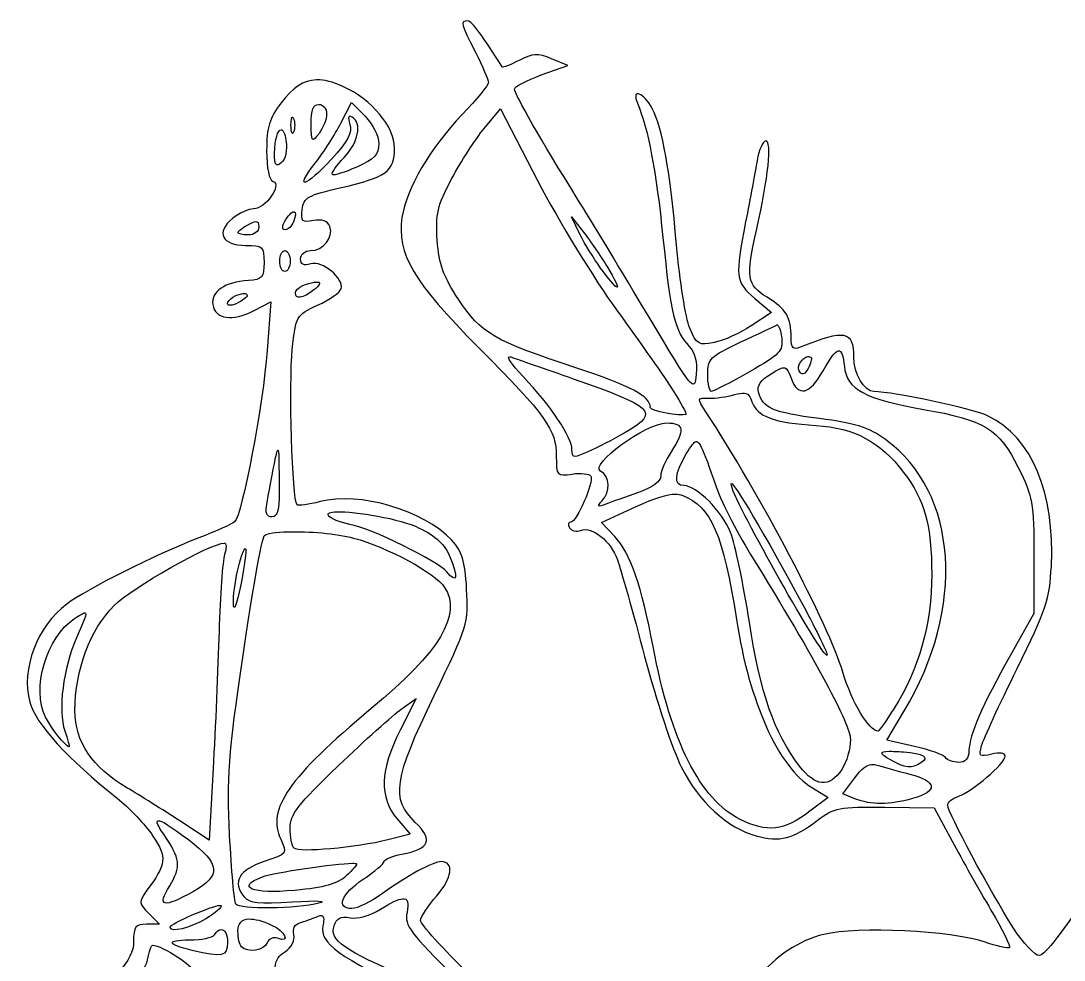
# Model space of a CAD drawing. Extents: x -354 to -51, y 1 to 137.
# Drawn here: x -341.6 to -288.8, y 89 to 136.6 of the extents above; entities that cross this region are included whole.
import ezdxf

# ---------------------------------------------------------------- set-up
doc = ezdxf.new("R2010")
doc.units = 0
doc.layers.add('Layer_1', color=7, linetype='CONTINUOUS')

msp = doc.modelspace()

# ---------------------------------------------------------------- linework, layer by layer
at = {"layer": 'Layer_1', "color": 7}
for points in [[(-318.99654, 136.588086), (-318.99654, 136.588086)], [(-315.260962, 133.84579), (-313.909936, 134.331409), (-314.738399, 134.669306)], [(-326.656248, 133.598845), (-326.656248, 133.598845)], [(-326.533877, 132.354753), (-326.533877, 132.354753)], [(-325.414894, 131.410519), (-324.885727, 132.450113), (-324.885727, 132.450113)], [(-324.885727, 132.450113), (-324.188441, 131.752827)], [(-327.865599, 131.703215), (-327.865599, 131.703215)], [(-318.149873, 131.140424), (-317.332981, 132.13151), (-317.332981, 132.13151)], [(-317.332981, 132.13151), (-315.432948, 128.472544)], [(-328.446045, 131.067114), (-328.446045, 131.067114)], [(-329.752424, 126.414856), (-329.752424, 126.414856)], [(-327.781271, 126.919218), (-327.781271, 126.919218)], [(-313.726943, 126.666211), (-313.118952, 125.888997)], [(-313.278238, 125.74017), (-313.726943, 126.666211), (-313.726943, 126.666211)], [(-328.253654, 124.94642), (-328.253654, 124.94642)], [(-326.57796, 123.350651), (-326.57796, 123.350651)], [(-330.390726, 122.771325), (-330.390726, 122.771325)], [(-329.818012, 121.915285), (-328.965278, 122.356258), (-329.149936, 119.881301)], [(-304.426818, 122.521623), (-303.589521, 121.817171), (-304.614806, 121.138624)], [(-303.297929, 121.179414), (-303.297929, 121.179414)], [(-316.850663, 119.568763), (-316.850663, 119.568763)], [(-301.740203, 119.579786), (-301.740203, 119.579786)], [(-300.202854, 119.865316), (-300.202854, 119.865316)], [(-304.963153, 117.727703), (-304.963153, 117.727703)], [(-308.905458, 116.21517), (-308.905458, 116.21517)], [(-328.604231, 114.84981), (-328.604231, 114.84981)], [(-307.412221, 115.279758), (-307.412221, 115.279758)], [(-305.629028, 113.150411), (-305.629028, 113.150411)], [(-308.465587, 112.608567), (-308.465587, 112.608567)], [(-325.635394, 111.717253), (-325.635394, 111.717253)], [(-311.530351, 110.456073), (-312.205031, 111.179817), (-310.450512, 111.975221)], [(-328.094368, 110.703017), (-328.094368, 110.703017)], [(-331.325022, 110.129753), (-331.325022, 110.129753)], [(-330.277724, 109.830442), (-330.277724, 109.830442)], [(-290.28596, 109.468295), (-290.28596, 106.557878), (-291.476571, 104.444519)], [(-338.393814, 106.590399), (-338.393814, 106.590399)], [(-321.59829, 102.256744), (-322.412416, 100.644439)], [(-322.353996, 101.718758), (-321.59829, 102.256744), (-321.59829, 102.256744)], [(-296.336099, 99.826438), (-297.747746, 100.142284), (-296.871305, 101.596939)], [(-297.628677, 99.57894), (-297.628677, 99.57894)], [(-298.51175, 98.915828), (-298.51175, 98.915828)], [(-331.891132, 98.703611), (-332.090127, 95.082677), (-333.588332, 96.057778)], [(-299.358953, 97.177297), (-299.965279, 97.420934), (-299.364456, 98.233976)], [(-301.513099, 97.722449), (-300.72045, 97.240134), (-301.642639, 96.536785)], [(-297.837042, 96.746798), (-295.334521, 96.72144), (-294.428333, 95.024799)], [(-334.68358, 96.062739), (-334.68358, 96.062739)], [(-322.567328, 96.158099), (-321.908057, 95.374823), (-323.030342, 95.0926)], [(-324.835576, 93.905283), (-324.835576, 93.905283)], [(-322.295576, 92.108871), (-322.295576, 92.108871)], [(-331.54112, 91.770424), (-331.54112, 91.770424)], [(-335.152125, 91.363629), (-334.603654, 90.81517), (-335.265127, 90.81517)], [(-330.079294, 91.081407), (-330.079294, 91.081407)], [(-326.427479, 91.256692), (-326.427479, 91.256692)], [(-331.483772, 90.550586), (-331.483772, 90.550586)], [(-334.956432, 89.756836), (-334.956432, 89.756836)]]:
    msp.add_lwpolyline(points, dxfattribs=at)
for points in [[(-318.99654, 136.588086), (-319.367775, 136.588086), (-319.335884, 136.459977), (-318.596377, 135.000586)], [(-317.242585, 134.253138), (-318.165452, 135.75703), (-318.789473, 136.588086), (-318.99654, 136.588086)], [(-318.596377, 135.000586), (-318.232564, 134.282658), (-317.934904, 133.590889), (-317.934904, 133.463246)], [(-314.738399, 134.669306), (-315.438367, 134.954914), (-315.692226, 134.942499), (-316.37828, 134.587726)], [(-316.37828, 134.587726), (-316.824783, 134.356835), (-317.213686, 134.206026), (-317.242585, 134.253138)], [(-316.611988, 133.135826), (-316.611988, 133.258937), (-316.003968, 133.578613), (-315.260962, 133.84579)], [(-326.656248, 133.598845), (-327.313967, 133.577312), (-327.856229, 133.204406), (-328.439978, 132.43909)], [(-325.313463, 133.267564), (-325.825358, 133.498399), (-326.261589, 133.611771), (-326.656248, 133.598845)], [(-317.934904, 133.463246), (-317.934904, 133.335602), (-318.533667, 132.606013), (-319.26609, 131.842122)], [(-322.697404, 130.128945), (-322.697404, 131.234325), (-323.836905, 132.601731), (-325.313463, 133.267564)], [(-313.436452, 127.592253), (-315.230369, 130.466373), (-316.611988, 132.878196), (-316.611988, 133.135826)], [(-309.637458, 132.156314), (-310.046229, 132.952695), (-310.712894, 133.1887), (-310.384924, 132.420898)], [(-328.439978, 132.43909), (-329.042212, 131.6495), (-329.17971, 131.199886), (-329.17971, 130.015947)], [(-326.921932, 131.362564), (-326.927859, 132.071862), (-326.817595, 132.354753), (-326.533877, 132.354753)], [(-326.533877, 132.354753), (-326.315578, 132.354753), (-326.136988, 132.139528), (-326.136988, 131.876299)], [(-310.384924, 132.420898), (-309.844722, 131.156412), (-309.429432, 128.969989), (-309.090653, 125.608979)], [(-327.947189, 131.29642), (-327.947189, 131.569269), (-327.913464, 131.721046), (-327.865599, 131.703215)], [(-327.865599, 131.703215), (-327.849794, 131.697288), (-327.832127, 131.672625), (-327.813783, 131.627148)], [(-326.136988, 131.876299), (-326.136988, 131.613073), (-326.311401, 131.166583), (-326.525043, 130.88411)], [(-325.257809, 129.659861), (-324.526148, 130.423554), (-324.329411, 131.394015), (-324.84218, 131.710934)], [(-324.84218, 131.710934), (-325.038522, 131.832275), (-325.077102, 131.709523), (-324.959585, 131.339414)], [(-324.188441, 131.752827), (-323.793471, 131.357851), (-323.491154, 130.758087), (-323.491154, 130.369275)], [(-319.26609, 131.842122), (-320.899423, 130.138569), (-322.10073, 128.088273), (-322.319283, 126.630934)], [(-308.398898, 125.223681), (-308.735137, 129.031888), (-309.10942, 131.127597), (-309.637458, 132.156314)], [(-327.813783, 130.965689), (-327.887189, 130.783789), (-327.947189, 130.932618), (-327.947189, 131.29642)], [(-327.813783, 131.627148), (-327.740377, 131.445247), (-327.740377, 131.147593), (-327.813783, 130.965689)], [(-326.525043, 130.88411), (-326.889082, 130.402814), (-326.91403, 130.432769), (-326.921932, 131.362564)], [(-326.724038, 129.378189), (-326.294948, 129.923894), (-325.705922, 130.838492), (-325.414894, 131.410519)], [(-324.959585, 131.339414), (-324.826884, 130.921256), (-325.053254, 130.495544), (-325.891144, 129.586548)], [(-328.778418, 129.874835), (-328.774467, 130.607239), (-328.607025, 131.068322), (-328.446045, 131.067114)], [(-328.446045, 131.067114), (-328.349441, 131.066268), (-328.255235, 130.899169), (-328.200202, 130.524167)], [(-319.80299, 128.579481), (-319.342657, 129.443174), (-318.599002, 130.595546), (-318.149873, 131.140424)], [(-328.200202, 130.524167), (-328.127078, 130.025971), (-328.218264, 129.583037), (-328.430608, 129.406855)], [(-325.395618, 128.143467), (-323.122488, 128.65951), (-322.697404, 128.972585), (-322.697404, 130.128945)], [(-323.491154, 130.369275), (-323.491154, 129.817697), (-323.71061, 129.58475), (-324.609037, 129.182508)], [(-304.330354, 126.054362), (-303.745392, 128.660069), (-303.557009, 130.50267), (-303.875073, 130.50267)], [(-303.875073, 130.50267), (-304.027671, 130.50267), (-304.22565, 130.056186), (-304.315481, 129.510481)], [(-329.17971, 130.015947), (-329.17971, 129.10453), (-329.058637, 128.522037), (-328.855578, 128.454355)], [(-328.430608, 129.406855), (-328.709472, 129.17541), (-328.781523, 129.272356), (-328.778418, 129.874835)], [(-325.891144, 129.586548), (-327.226958, 128.137334), (-327.81542, 127.990158), (-326.724038, 129.378189)], [(-325.846496, 128.801067), (-325.91217, 128.86674), (-325.647389, 129.253235), (-325.257809, 129.659861)], [(-324.609037, 129.182508), (-325.223971, 128.907189), (-325.780823, 128.735397), (-325.846496, 128.801067)], [(-304.315481, 129.510481), (-304.405312, 128.964779), (-304.66761, 127.565795), (-304.898129, 126.401628)], [(-320.528922, 125.468421), (-320.626006, 126.810712), (-320.532308, 127.211293), (-319.80299, 128.579481)], [(-328.855578, 128.454355), (-328.376478, 128.294648), (-329.249899, 127.063086), (-329.842255, 127.063086)], [(-327.376113, 127.027809), (-327.293393, 127.645435), (-327.093693, 127.757971), (-325.395618, 128.143467)], [(-315.432948, 128.472544), (-314.387964, 126.460296), (-312.578778, 123.504439), (-311.412382, 121.903711)], [(-309.840856, 121.655664), (-311.137187, 123.829218), (-312.755252, 126.500846), (-313.436452, 127.592253)], [(-329.842255, 127.063086), (-330.100432, 127.063086), (-330.582383, 126.843636), (-330.913825, 126.57526)], [(-328.199637, 126.521793), (-328.017096, 126.814073), (-327.861394, 126.941934), (-327.781271, 126.919218)], [(-326.805629, 126.467773), (-327.391014, 126.355897), (-327.457364, 126.420929), (-327.376113, 127.027809)], [(-330.913825, 126.57526), (-331.769805, 125.882125), (-331.441693, 125.211003), (-330.246313, 125.211003)], [(-330.105738, 126.269336), (-329.947355, 126.354099), (-329.833055, 126.403206), (-329.752424, 126.414856)], [(-329.752424, 126.414856), (-329.618001, 126.434273), (-329.576571, 126.349039), (-329.576571, 126.146415)], [(-328.247587, 126.004753), (-328.421718, 126.004753), (-328.404022, 126.194485), (-328.199637, 126.521793)], [(-327.815448, 126.412652), (-327.90161, 126.188096), (-328.096259, 126.004753), (-328.247587, 126.004753)], [(-327.781271, 126.919218), (-327.701148, 126.896499), (-327.696378, 126.722927), (-327.815448, 126.412652)], [(-325.978238, 126.164053), (-326.090788, 126.457302), (-326.354327, 126.554039), (-326.805629, 126.467773)], [(-322.319283, 126.630934), (-322.593547, 124.802046), (-321.747868, 123.366452), (-318.43266, 120.032335)], [(-304.898129, 126.401628), (-305.447756, 123.625964), (-305.414962, 123.353668), (-304.426818, 122.521623)], [(-330.634904, 125.863092), (-330.634904, 125.930735), (-330.396794, 126.113575), (-330.105738, 126.269336)], [(-329.576571, 126.146415), (-329.576571, 125.916621), (-329.806356, 125.74017), (-330.105738, 125.74017)], [(-326.962714, 124.94642), (-326.31284, 124.94642), (-325.769139, 125.619122), (-325.978238, 126.164053)], [(-313.118952, 125.888997), (-312.78449, 125.461602), (-312.235878, 124.657935), (-311.900203, 124.103061)], [(-303.805618, 122.581155), (-304.836435, 123.218235), (-304.8889, 123.566379), (-304.330354, 126.054362)], [(-330.105738, 125.74017), (-330.396794, 125.74017), (-330.634904, 125.795449), (-330.634904, 125.863092)], [(-319.441943, 122.458786), (-320.216135, 123.624832), (-320.440473, 124.245594), (-320.528922, 125.468421)], [(-311.40575, 123.094336), (-311.615921, 123.094336), (-312.820953, 124.796862), (-313.278238, 125.74017)], [(-309.090653, 125.608979), (-308.700537, 121.73869), (-308.47792, 120.818556), (-307.754528, 120.095175)], [(-330.246313, 125.211003), (-329.36846, 125.211003), (-329.312552, 125.159012), (-329.312552, 124.351106)], [(-328.518238, 124.417253), (-328.518238, 124.708295), (-328.399168, 124.94642), (-328.253654, 124.94642)], [(-328.253654, 124.94642), (-328.108141, 124.94642), (-327.989071, 124.708295), (-327.989071, 124.417253)], [(-327.459904, 124.531353), (-327.459904, 124.760658), (-327.2374, 124.94642), (-326.962714, 124.94642)], [(-307.729156, 121.023971), (-307.937323, 121.52224), (-308.238934, 123.411839), (-308.398898, 125.223681)], [(-329.312552, 124.351106), (-329.312552, 123.585364), (-329.399223, 123.485305), (-330.102972, 123.436091)], [(-328.253654, 123.888086), (-328.399168, 123.888086), (-328.518238, 124.126211), (-328.518238, 124.417253)], [(-327.989071, 124.417253), (-327.989071, 124.126211), (-328.108141, 123.888086), (-328.253654, 123.888086)], [(-326.943974, 124.28055), (-327.305388, 124.165841), (-327.459904, 124.240686), (-327.459904, 124.531353)], [(-325.403887, 123.011654), (-325.246351, 123.539466), (-326.367761, 124.463433), (-326.943974, 124.28055)], [(-311.900203, 124.103061), (-311.564556, 123.548189), (-311.34208, 123.094336), (-311.40575, 123.094336)], [(-330.102972, 123.436091), (-331.308146, 123.351813), (-332.002497, 122.882354), (-331.90767, 122.21625)], [(-327.724488, 122.801091), (-327.724488, 123.055576), (-327.080626, 123.364338), (-326.57796, 123.350651)], [(-326.57796, 123.350651), (-326.407978, 123.346022), (-326.499982, 123.167429), (-326.782458, 122.953776)], [(-331.164071, 122.263105), (-331.164071, 122.471297), (-330.694086, 122.739854), (-330.390726, 122.771325)], [(-330.177394, 122.72502), (-330.112991, 122.660626), (-330.30826, 122.475144), (-330.611762, 122.312714)], [(-330.390726, 122.771325), (-330.347376, 122.77582), (-330.307442, 122.77573), (-330.272757, 122.769671)], [(-330.272757, 122.769671), (-330.233133, 122.762756), (-330.200536, 122.748166), (-330.177394, 122.72502)], [(-326.782458, 122.953776), (-327.365473, 122.512792), (-327.724488, 122.454335), (-327.724488, 122.801091)], [(-326.595599, 122.182076), (-325.991728, 122.465568), (-325.455449, 122.838849), (-325.403887, 123.011654)], [(-331.90767, 122.21625), (-331.801188, 121.468189), (-330.926355, 121.342137), (-329.818012, 121.915285)], [(-330.611762, 122.312714), (-330.915462, 122.150179), (-331.164071, 122.127948), (-331.164071, 122.263105)], [(-327.877734, 119.944691), (-327.695645, 121.644953), (-327.679868, 121.673057), (-326.595599, 122.182076)], [(-313.498738, 119.006523), (-317.685984, 120.391548), (-318.310147, 120.754192), (-319.441943, 122.458786)], [(-302.589071, 120.530633), (-302.589071, 121.56818), (-302.833278, 121.980213), (-303.805618, 122.581155)], [(-311.412382, 121.903711), (-310.246014, 120.302981), (-308.9656, 118.475671), (-308.567018, 117.843459)], [(-307.401186, 118.681857), (-307.481026, 117.732724), (-307.553699, 117.820848), (-309.840856, 121.655664)], [(-304.614806, 121.138624), (-305.178714, 120.76543), (-306.025155, 120.382728), (-306.495535, 120.28865)], [(-305.168752, 120.302431), (-304.259262, 120.72757), (-303.434044, 121.120042), (-303.335408, 121.174452)], [(-303.335408, 121.174452), (-303.32299, 121.181254), (-303.310854, 121.182941), (-303.297929, 121.179414)], [(-303.297929, 121.179414), (-303.208408, 121.154776), (-303.11186, 120.887788), (-303.070824, 120.530082)], [(-306.495535, 120.28865), (-307.282173, 120.131325), (-307.381007, 120.190752), (-307.729156, 121.023971)], [(-299.414071, 119.54947), (-299.414071, 120.877314), (-299.875194, 120.962788), (-302.126057, 120.050525)], [(-307.754528, 120.095175), (-307.468044, 119.808734), (-307.347027, 119.325671), (-307.401186, 118.681857)], [(-306.822404, 118.665872), (-306.822404, 119.466336), (-306.701585, 119.585928), (-305.168752, 120.302431)], [(-303.070824, 120.530082), (-302.994258, 119.862373), (-303.160825, 119.687104), (-304.705738, 118.805882)], [(-302.126057, 120.050525), (-302.494329, 119.901263), (-302.589071, 119.999222), (-302.589071, 120.530633)], [(-329.149936, 119.881301), (-329.350031, 117.199998), (-330.428487, 111.535386), (-330.801387, 111.20793)], [(-327.639059, 112.073339), (-327.881206, 112.315384), (-328.060671, 118.236273), (-327.877734, 119.944691)], [(-318.43266, 120.032335), (-314.984892, 116.564933), (-314.499808, 115.885565), (-314.496986, 114.531206)], [(-316.174318, 118.568858), (-316.814369, 119.246008), (-317.040091, 119.580012), (-316.850663, 119.568763)], [(-316.850663, 119.568763), (-316.82357, 119.56707), (-316.788292, 119.558575), (-316.744294, 119.542855)], [(-316.744294, 119.542855), (-316.453238, 119.438986), (-315.053218, 118.949048), (-313.633217, 118.454205)], [(-302.189444, 118.856592), (-302.338909, 119.098408), (-302.000045, 119.54752), (-301.740203, 119.579786)], [(-301.740203, 119.579786), (-301.680231, 119.587237), (-301.624436, 119.57259), (-301.579788, 119.527973)], [(-301.579788, 119.527973), (-301.525855, 119.474041), (-301.59531, 119.226845), (-301.734135, 118.978964)], [(-300.969595, 118.861003), (-300.609988, 119.500852), (-300.368293, 119.832833), (-300.202854, 119.865316)], [(-300.202854, 119.865316), (-300.037444, 119.897803), (-299.94829, 119.630601), (-299.893623, 119.072119)], [(-298.402587, 117.801566), (-298.878611, 117.804106), (-299.414071, 118.729169), (-299.414071, 119.54947)], [(-309.732821, 117.006716), (-309.732821, 117.563563), (-310.718115, 118.086774), (-313.498738, 119.006523)], [(-303.612127, 118.707215), (-302.863702, 119.149321), (-302.847954, 119.146022), (-302.594574, 118.479563)], [(-299.893623, 119.072119), (-299.781891, 117.930429), (-298.825102, 117.413618), (-295.88079, 116.903086)], [(-313.701571, 114.867999), (-313.701571, 115.482507), (-314.772802, 117.086006), (-316.174318, 118.568858)], [(-306.623974, 117.813693), (-306.733109, 117.807541), (-306.822404, 118.190912), (-306.822404, 118.665872)], [(-304.705738, 118.805882), (-305.651634, 118.266347), (-306.514839, 117.819846), (-306.623974, 117.813693)], [(-304.24549, 117.774558), (-304.33185, 118.104718), (-304.130879, 118.400786), (-303.612127, 118.707215)], [(-302.594574, 118.479563), (-302.225625, 117.50917), (-301.653956, 117.64335), (-300.969595, 118.861003)], [(-301.734135, 118.978964), (-301.922914, 118.641668), (-302.037665, 118.611014), (-302.189444, 118.856592)], [(-313.633217, 118.454205), (-309.593121, 117.046297), (-309.288265, 116.755882), (-310.857307, 115.81168)], [(-308.567018, 117.843459), (-308.168435, 117.211248), (-307.88071, 116.674506), (-307.927587, 116.65063)], [(-306.915566, 116.782922), (-307.368928, 117.471411), (-307.365964, 117.483462), (-306.768387, 117.466981)], [(-306.768387, 117.466981), (-306.434038, 117.457752), (-305.844617, 117.539605), (-305.458142, 117.648881)], [(-305.458142, 117.648881), (-305.240746, 117.710349), (-305.083041, 117.739672), (-304.963153, 117.727703)], [(-304.963153, 117.727703), (-304.763339, 117.70775), (-304.668428, 117.572901), (-304.575662, 117.280669)], [(-301.155354, 116.43786), (-303.536265, 116.745206), (-304.03244, 116.959774), (-304.24549, 117.774558)], [(-292.600493, 116.56519), (-293.36334, 116.939981), (-297.379954, 117.795837), (-298.402587, 117.801566)], [(-307.927587, 116.65063), (-308.198097, 116.51288), (-309.732821, 116.815634), (-309.732821, 117.006716)], [(-304.575662, 117.280669), (-304.343929, 116.550526), (-303.445785, 116.220944), (-301.323474, 116.087286)], [(-295.88079, 116.903086), (-292.790852, 116.367305), (-292.059106, 115.91891), (-291.07971, 113.963454)], [(-299.96861, 103.585725), (-300.669565, 105.951202), (-304.202987, 112.663522), (-306.915566, 116.782922)], [(-297.802864, 115.374015), (-298.645524, 115.984447), (-299.333073, 116.202628), (-301.155354, 116.43786)], [(-289.40125, 108.965586), (-289.212584, 112.687731), (-290.386714, 115.477523), (-292.600493, 116.56519)], [(-312.254646, 113.76998), (-312.842261, 114.098814), (-309.943472, 116.21517), (-308.905458, 116.21517)], [(-308.905458, 116.21517), (-308.007822, 116.21517), (-307.950588, 115.853014), (-308.674488, 114.759961)], [(-301.323474, 116.087286), (-299.382462, 115.965042), (-298.074221, 115.264453), (-296.890609, 113.712652)], [(-310.857307, 115.81168), (-311.330255, 115.527073), (-312.163686, 115.090517), (-312.709391, 114.841541)], [(-296.871305, 101.596939), (-293.721536, 106.827742), (-294.119131, 112.705547), (-297.802864, 115.374015)], [(-329.161507, 112.180273), (-328.803169, 114.085738), (-328.663526, 114.886394), (-328.604231, 114.84981)], [(-328.604231, 114.84981), (-328.558116, 114.821353), (-328.56074, 114.286421), (-328.546912, 113.370898)], [(-312.709391, 114.841541), (-313.657375, 114.409035), (-313.701571, 114.410054), (-313.701571, 114.867999)], [(-307.905545, 114.65027), (-307.653972, 115.063963), (-307.519832, 115.260209), (-307.412221, 115.279758)], [(-307.412221, 115.279758), (-307.39684, 115.28255), (-307.382136, 115.281858), (-307.367573, 115.277551)], [(-307.367573, 115.277551), (-307.297638, 115.256893), (-307.234026, 115.155962), (-307.147073, 114.987613)], [(-307.147073, 114.987613), (-307.007288, 114.716954), (-306.691792, 113.879064), (-306.44592, 113.125607)], [(-314.496986, 114.531206), (-314.494164, 113.542909), (-314.468115, 113.512932), (-313.689436, 113.627215)], [(-308.674488, 114.759961), (-308.963624, 114.3234), (-309.201453, 113.768975), (-309.201453, 113.527994)], [(-308.032884, 113.04017), (-308.553386, 113.04017), (-308.504082, 113.666015), (-307.905545, 114.65027)], [(-312.180224, 112.260201), (-311.727624, 112.747974), (-311.764341, 113.495578), (-312.254646, 113.76998)], [(-296.890609, 113.712652), (-295.822144, 112.311814), (-295.469197, 111.033034), (-295.462424, 108.542253)], [(-291.07971, 113.963454), (-290.341897, 112.490421), (-290.28596, 112.173536), (-290.28596, 109.468295)], [(-328.546912, 113.370898), (-328.523769, 111.843542), (-328.597768, 111.45267), (-328.908495, 111.45267)], [(-312.745769, 113.521932), (-312.568223, 113.23466), (-313.464392, 111.188086), (-313.767724, 111.188086)], [(-313.689436, 113.627215), (-313.246488, 113.69223), (-312.821828, 113.645023), (-312.745769, 113.521932)], [(-309.201453, 113.527994), (-309.201453, 113.251382), (-309.618239, 112.944801), (-310.328141, 112.696211)], [(-305.629028, 113.150411), (-305.498782, 113.220518), (-303.943173, 110.592679), (-302.005887, 107.007119)], [(-319.794721, 110.274722), (-321.213678, 111.794774), (-324.503796, 112.757253), (-326.47049, 112.227677)], [(-310.328141, 112.696211), (-310.946602, 112.479643), (-311.690738, 112.212674), (-311.981794, 112.103105)], [(-305.665971, 110.667186), (-306.103472, 111.760583), (-307.379568, 113.04017), (-308.032884, 113.04017)], [(-306.44592, 113.125607), (-306.20002, 112.372153), (-305.388913, 110.764807), (-304.644016, 109.553732)], [(-305.622424, 113.04017), (-305.640486, 113.107096), (-305.642574, 113.143161), (-305.629028, 113.150411)], [(-300.77283, 104.451132), (-300.975945, 104.251313), (-305.329336, 111.961533), (-305.622424, 113.04017)], [(-328.908495, 111.45267), (-329.190999, 111.45267), (-329.260539, 111.653553), (-329.161507, 112.180273)], [(-326.47049, 112.227677), (-327.044022, 112.07324), (-327.569661, 112.003937), (-327.639059, 112.073339)], [(-311.981794, 112.103105), (-312.416839, 111.939311), (-312.452145, 111.967144), (-312.180224, 112.260201)], [(-310.450512, 111.975221), (-309.459517, 112.424561), (-308.884066, 112.615027), (-308.465587, 112.608567)], [(-308.465587, 112.608567), (-308.326084, 112.60631), (-308.204362, 112.582772), (-308.090203, 112.539115)], [(-308.090203, 112.539115), (-306.651914, 111.989121), (-306.022558, 110.539179), (-305.361679, 106.250298)], [(-326.048793, 111.524879), (-326.123667, 111.645998), (-325.953346, 111.705482), (-325.635394, 111.717253)], [(-325.635394, 111.717253), (-324.681483, 111.752568), (-322.401071, 111.356234), (-321.442306, 110.892083)], [(-330.801387, 111.20793), (-330.927908, 111.096833), (-331.746154, 110.729202), (-332.619294, 110.391029)], [(-324.967854, 111.077292), (-325.468573, 111.171229), (-325.954729, 111.372671), (-326.048793, 111.524879)], [(-320.043302, 108.664622), (-320.507275, 109.223698), (-323.870546, 110.871436), (-324.967854, 111.077292)], [(-313.767724, 111.188086), (-313.893849, 111.188086), (-313.918346, 111.060742), (-313.822306, 110.905314)], [(-329.300981, 110.497966), (-329.184875, 110.620732), (-328.712096, 110.687252), (-328.094368, 110.703017)], [(-328.094368, 110.703017), (-327.064793, 110.729292), (-325.631725, 110.614614), (-324.772726, 110.383313)], [(-321.442306, 110.892083), (-320.599957, 110.484303), (-320.146398, 110.053358), (-319.874082, 109.401597)], [(-313.822306, 110.905314), (-313.726181, 110.749883), (-313.475088, 110.689228), (-313.263901, 110.770265)], [(-313.263901, 110.770265), (-312.676709, 110.995597), (-311.730446, 110.240607), (-311.389776, 109.275368)], [(-304.709604, 106.124072), (-305.003877, 108.04417), (-305.434436, 110.088543), (-305.665971, 110.667186)], [(-332.619294, 110.391029), (-334.861154, 109.522727), (-338.284481, 107.807874), (-339.300002, 107.044601)], [(-336.900576, 106.9768), (-336.015274, 107.862123), (-332.005178, 110.129753), (-331.325022, 110.129753)], [(-331.325022, 110.129753), (-331.216762, 110.129753), (-331.210638, 109.869872), (-331.31125, 109.552631)], [(-330.375824, 104.441211), (-329.907505, 107.64267), (-329.423776, 110.368101), (-329.300981, 110.497966)], [(-324.772726, 110.383313), (-323.036523, 109.915795), (-320.641387, 108.616655), (-320.159606, 107.881345)], [(-319.040651, 107.798662), (-319.122016, 109.238628), (-319.264792, 109.707063), (-319.794721, 110.274722)], [(-309.592274, 104.893207), (-310.170435, 107.96354), (-310.745293, 109.614037), (-311.530351, 110.456073)], [(-331.31125, 109.552631), (-331.411947, 109.235391), (-331.53906, 107.479215), (-331.593472, 105.650026)], [(-330.866411, 107.087045), (-330.894351, 107.826622), (-330.47082, 109.737715), (-330.277724, 109.830442)], [(-330.242446, 109.823827), (-330.193509, 109.773803), (-330.307216, 108.958971), (-330.494894, 108.013086)], [(-330.277724, 109.830442), (-330.264742, 109.836623), (-330.253171, 109.834693), (-330.242446, 109.823827)], [(-304.644016, 109.553732), (-301.258676, 104.04984), (-299.597628, 100.96992), (-299.585493, 100.175908)], [(-319.874082, 109.401597), (-319.451087, 108.389227), (-319.530109, 108.046262), (-320.043302, 108.664622)], [(-311.389776, 109.275368), (-311.221741, 108.799256), (-310.603985, 106.595857), (-310.017245, 104.378925)], [(-291.130962, 103.779753), (-289.675175, 106.725558), (-289.486058, 107.292085), (-289.40125, 108.965586)], [(-295.462424, 108.542253), (-295.45565, 106.051792), (-296.104508, 103.752942), (-297.385599, 101.729231)], [(-330.494894, 108.013086), (-330.707831, 106.940041), (-330.847785, 106.591793), (-330.866411, 107.087045)], [(-320.159606, 107.881345), (-319.258809, 106.506559), (-320.393314, 104.632366), (-323.875908, 101.739704)], [(-320.686571, 102.408328), (-318.98415, 105.932352), (-318.942805, 106.067136), (-319.040651, 107.798662)], [(-339.300002, 107.044601), (-340.825836, 105.897789), (-341.638862, 103.757517), (-341.187927, 102.074293)], [(-338.897637, 101.643243), (-338.897637, 103.687921), (-338.124715, 105.752656), (-336.900576, 106.9768)], [(-302.005887, 107.007119), (-301.274508, 105.653449), (-300.7198, 104.503306), (-300.77283, 104.451132)], [(-340.390311, 101.314717), (-341.118303, 102.723762), (-340.336886, 105.372604), (-338.919114, 106.301564)], [(-338.919114, 106.301564), (-338.641831, 106.483247), (-338.468434, 106.596339), (-338.393814, 106.590399)], [(-338.393814, 106.590399), (-338.269467, 106.580493), (-338.419214, 106.240071), (-338.819349, 105.33473)], [(-305.361679, 106.250298), (-304.713922, 102.046742), (-303.235134, 98.769677), (-301.513099, 97.722449)], [(-302.167939, 98.829841), (-303.45809, 100.521297), (-304.159384, 102.534253), (-304.709604, 106.124072)], [(-338.819349, 105.33473), (-339.49592, 103.803601), (-339.767277, 101.642786), (-339.411366, 100.621842)], [(-331.593472, 105.650026), (-331.647885, 103.820833), (-331.781771, 100.695163), (-331.891132, 98.703611)], [(-305.178121, 96.128333), (-307.214439, 97.155693), (-308.685043, 100.075603), (-309.592274, 104.893207)], [(-331.057137, 95.343953), (-331.206292, 98.217204), (-331.122613, 99.336342), (-330.375824, 104.441211)], [(-310.017245, 104.378925), (-309.430533, 102.16199), (-308.59555, 99.644286), (-308.161323, 98.78409)], [(-291.476571, 104.444519), (-292.912377, 101.895956), (-293.558609, 100.410246), (-293.578365, 99.612564)], [(-292.935632, 99.866674), (-292.841878, 100.199781), (-292.029896, 101.960743), (-291.130962, 103.779753)], [(-298.176583, 100.604753), (-298.646229, 100.604753), (-299.511946, 102.044572), (-299.96861, 103.585725)], [(-341.187927, 102.074293), (-340.895799, 100.983888), (-339.232917, 99.156152), (-336.758365, 97.204856)], [(-321.643474, 95.978953), (-322.887453, 97.170735), (-322.741064, 98.155578), (-320.686571, 102.408328)], [(-336.266113, 97.733472), (-338.045354, 98.790324), (-338.897637, 100.056573), (-338.897637, 101.643243)], [(-323.875908, 101.739704), (-328.047802, 98.274481), (-329.188882, 96.62906), (-328.466422, 95.121813)], [(-325.552139, 98.841965), (-324.20893, 100.128198), (-322.769569, 101.422839), (-322.353996, 101.718758)], [(-297.385599, 101.729231), (-297.777126, 101.110766), (-298.133121, 100.604753), (-298.176583, 100.604753)], [(-339.206304, 99.811003), (-339.359522, 99.811003), (-340.097731, 100.748396), (-340.390311, 101.314717)], [(-339.411366, 100.621842), (-339.255918, 100.1759), (-339.16366, 99.811003), (-339.206304, 99.811003)], [(-322.412416, 100.644439), (-323.437194, 98.614519), (-323.484353, 97.247934), (-322.567328, 96.158099)], [(-299.585493, 100.175908), (-299.578437, 99.721841), (-299.777884, 99.037232), (-300.028695, 98.654552)], [(-297.561988, 99.149545), (-298.095247, 99.454381), (-298.156348, 99.574018), (-297.628677, 99.57894)], [(-297.628677, 99.57894), (-297.452796, 99.580634), (-297.211581, 99.569316), (-296.900544, 99.548074)], [(-296.900544, 99.548074), (-295.881496, 99.478444), (-295.558746, 99.27521), (-296.011967, 98.988037)], [(-294.772306, 99.263647), (-294.856126, 99.39928), (-295.559847, 99.652722), (-296.336099, 99.826438)], [(-293.578365, 99.612564), (-293.588525, 99.20475), (-293.754612, 99.017253), (-294.106431, 99.017253)], [(-292.423568, 99.432317), (-293.037062, 99.278337), (-293.08885, 99.322307), (-292.935632, 99.866674)], [(-291.741154, 99.338061), (-291.741154, 99.491717), (-292.029049, 99.531329), (-292.423568, 99.432317)], [(-299.364456, 98.233976), (-299.026975, 98.690431), (-298.78195, 98.895361), (-298.51175, 98.915828)], [(-298.51175, 98.915828), (-298.421665, 98.922658), (-298.328419, 98.908998), (-298.228399, 98.877243)], [(-296.011967, 98.988037), (-296.50182, 98.677644), (-296.789038, 98.707692), (-297.561988, 99.149545)], [(-294.106431, 99.017253), (-294.388879, 99.017253), (-294.688458, 99.128003), (-294.772306, 99.263647)], [(-294.104766, 97.302973), (-293.433556, 97.516009), (-291.741154, 98.973277), (-291.741154, 99.338061)], [(-283.757906, 98.918585), (-286.022994, 94.533089), (-289.450526, 89.22767), (-290.018611, 89.22767)], [(-327.991272, 95.687911), (-327.994095, 96.372904), (-327.60285, 96.878336), (-325.552139, 98.841965)], [(-308.161323, 98.78409), (-307.263348, 97.00522), (-305.83203, 95.690166), (-304.361794, 95.29269)], [(-300.028695, 98.654552), (-300.641681, 97.71902), (-301.365948, 97.778379), (-302.167939, 98.829841)], [(-298.228399, 98.877243), (-297.934436, 98.783932), (-297.188269, 98.578553), (-296.569807, 98.420839)], [(-296.569807, 98.420839), (-295.180202, 98.066483), (-295.124491, 97.543593), (-296.437502, 97.178951)], [(-333.588332, 96.057778), (-334.412562, 96.594121), (-335.617538, 97.348228), (-336.266113, 97.733472)], [(-336.758365, 97.204856), (-336.140072, 96.717325), (-335.325014, 95.851106), (-334.947062, 95.280013)], [(-296.437502, 97.178951), (-297.626109, 96.8487), (-298.539154, 96.848299), (-299.358953, 97.177297)], [(-294.651571, 96.838297), (-294.651571, 96.998433), (-294.40536, 97.207565), (-294.104766, 97.302973)], [(-291.311753, 90.616731), (-292.518253, 92.506037), (-294.651571, 96.480019), (-294.651571, 96.838297)], [(-301.642639, 96.536785), (-302.938688, 95.548248), (-303.825402, 95.445852), (-305.178121, 96.128333)], [(-301.266154, 96.069355), (-300.407606, 96.721068), (-300.157303, 96.770561), (-297.837042, 96.746798)], [(-334.399721, 95.379231), (-334.700824, 95.813842), (-334.799573, 96.042416), (-334.68358, 96.062739)], [(-334.68358, 96.062739), (-334.534454, 96.088873), (-334.030969, 95.770388), (-333.14846, 95.10197)], [(-322.326988, 94.364444), (-320.913308, 94.629651), (-320.717446, 95.091751), (-321.643474, 95.978953)], [(-304.361794, 95.29269), (-303.159499, 94.967644), (-302.499494, 95.133167), (-301.266154, 96.069355)], [(-334.947062, 95.280013), (-334.218167, 94.178564), (-334.251385, 93.897536), (-335.28, 92.488107)], [(-334.092691, 92.769779), (-333.501266, 93.726718), (-333.551502, 94.155021), (-334.399721, 95.379231)], [(-330.74514, 91.838225), (-330.823147, 91.964452), (-330.963609, 93.542029), (-331.057137, 95.343953)], [(-327.790641, 94.668714), (-327.899776, 94.780674), (-327.98845, 95.23922), (-327.991272, 95.687911)], [(-333.14846, 95.10197), (-331.516341, 93.86584), (-331.45809, 93.288972), (-332.883877, 92.481492)], [(-328.466422, 95.121813), (-328.117172, 94.393192), (-328.124312, 94.38354), (-329.307021, 93.99017)], [(-323.030342, 95.0926), (-324.637005, 94.688992), (-327.557074, 94.42913), (-327.790641, 94.668714)], [(-294.428333, 95.024799), (-293.929929, 94.091838), (-293.045952, 92.520927), (-292.463813, 91.533953)], [(-323.226571, 93.995682), (-323.226571, 94.105669), (-322.821667, 94.271638), (-322.326988, 94.364444)], [(-329.307021, 93.99017), (-330.577726, 93.567531), (-330.935584, 92.951598), (-330.332306, 92.224627)], [(-329.393578, 93.216263), (-328.790018, 93.446455), (-325.69754, 93.894971), (-324.835576, 93.905283)], [(-324.616741, 93.881029), (-324.580814, 93.845088), (-324.818474, 93.568363), (-325.145344, 93.265872)], [(-324.835576, 93.905283), (-324.712443, 93.906694), (-324.635086, 93.899345), (-324.616741, 93.881029)], [(-324.284904, 93.095548), (-323.702821, 93.480753), (-323.226571, 93.885691), (-323.226571, 93.995682)], [(-320.320557, 93.99017), (-320.73421, 93.99017), (-322.087042, 93.258325), (-323.307061, 92.374558)], [(-320.552628, 92.261559), (-319.775163, 93.147042), (-319.661822, 93.99017), (-320.320557, 93.99017)], [(-327.757564, 92.531103), (-329.930308, 92.332292), (-330.779092, 92.687847), (-329.393578, 93.216263)], [(-325.145344, 93.265872), (-325.58688, 92.857225), (-326.258456, 92.668278), (-327.757564, 92.531103)], [(-324.853752, 91.60892), (-325.683852, 91.60892), (-325.396493, 92.359933), (-324.284904, 93.095548)], [(-332.883877, 92.481492), (-334.426419, 91.607876), (-334.761332, 91.6879), (-334.092691, 92.769779)], [(-335.28, 92.488107), (-335.670454, 91.953087), (-335.661734, 91.873238), (-335.152125, 91.363629)], [(-330.332306, 92.224627), (-330.050168, 91.884713), (-329.592488, 91.83343), (-327.862861, 91.947366)], [(-327.862861, 91.947366), (-326.617104, 92.029428), (-326.068097, 92.000943), (-326.533877, 91.879015)], [(-323.307061, 92.374558), (-323.888552, 91.953333), (-324.58454, 91.60892), (-324.853752, 91.60892)], [(-323.405161, 91.580257), (-322.871902, 91.909834), (-322.514158, 92.087492), (-322.295576, 92.108871)], [(-322.295576, 92.108871), (-322.01454, 92.136359), (-321.962921, 91.905101), (-322.062969, 91.404969)], [(-321.374488, 91.002032), (-321.374488, 91.180267), (-321.004607, 91.74678), (-320.552628, 92.261559)], [(-334.074488, 90.670201), (-334.074488, 90.849141), (-331.920963, 91.767057), (-331.54112, 91.770424)], [(-331.48984, 91.75885), (-331.423179, 91.692164), (-331.768902, 91.392972), (-332.258247, 91.094635)], [(-331.54112, 91.770424), (-331.51572, 91.77065), (-331.49825, 91.767232), (-331.48984, 91.75885)], [(-326.533877, 91.879015), (-327.641232, 91.589128), (-330.573662, 91.560756), (-330.74514, 91.838225)], [(-324.95188, 91.145347), (-324.571501, 91.072635), (-323.93811, 91.250876), (-323.405161, 91.580257)], [(-292.463813, 91.533953), (-291.881701, 90.546974), (-291.455743, 89.689459), (-291.517352, 89.627852)], [(-332.258247, 91.094635), (-333.063794, 90.603529), (-334.074488, 90.367419), (-334.074488, 90.670201)], [(-330.634904, 90.462392), (-330.634904, 90.857399), (-330.443022, 91.064671), (-330.079294, 91.081407)], [(-330.079294, 91.081407), (-329.796366, 91.094417), (-329.409242, 90.992349), (-328.927234, 90.772726)], [(-327.495182, 90.894545), (-327.25741, 90.963345), (-326.86975, 91.099447), (-326.633642, 91.19716)], [(-326.633642, 91.19716), (-326.547988, 91.232616), (-326.479916, 91.253619), (-326.427479, 91.256692)], [(-326.427479, 91.256692), (-326.270168, 91.265921), (-326.253941, 91.116146), (-326.327714, 90.730283)], [(-325.764934, 90.735795), (-325.639628, 91.130627), (-325.429118, 91.236578), (-324.95188, 91.145347)], [(-322.062969, 91.404969), (-322.193356, 90.753024), (-321.917681, 90.384256), (-319.562649, 88.063503)], [(-318.867564, 88.217292), (-320.246304, 89.570539), (-321.374488, 90.823797), (-321.374488, 91.002032)], [(-335.265127, 90.81517), (-335.836712, 90.81517), (-335.926571, 90.696876), (-335.926571, 89.944249)], [(-331.825544, 90.286003), (-331.71257, 90.468779), (-331.591243, 90.552415), (-331.483772, 90.550586)], [(-331.483772, 90.550586), (-331.304702, 90.547538), (-331.164071, 90.306718), (-331.164071, 89.889128)], [(-330.458516, 89.668642), (-330.555544, 89.765653), (-330.634904, 90.122842), (-330.634904, 90.462392)], [(-328.927234, 90.772726), (-328.231923, 90.455932), (-327.960369, 89.85214), (-328.628474, 90.108511)], [(-327.803312, 90.294269), (-327.878948, 90.583525), (-327.758185, 90.818429), (-327.495182, 90.894545)], [(-326.327714, 90.730283), (-326.492757, 89.866943), (-325.524735, 89.161373), (-321.610962, 87.2907)], [(-322.038698, 88.120828), (-325.25764, 89.486414), (-325.996836, 90.005198), (-325.764934, 90.735795)], [(-292.809422, 89.922202), (-294.442049, 90.484978), (-299.235876, 90.709593), (-300.932681, 90.302539)], [(-290.018611, 89.22767), (-290.241905, 89.22767), (-290.823904, 89.852747), (-291.311753, 90.616731)], [(-335.926571, 89.944249), (-335.926571, 88.96443), (-336.749221, 88.073158), (-340.095981, 85.42759)], [(-332.963238, 89.488395), (-334.257848, 89.794999), (-334.3056, 90.02142), (-333.075703, 90.02142)], [(-333.075703, 90.02142), (-332.477957, 90.02142), (-331.91546, 90.140481), (-331.825544, 90.286003)], [(-328.628474, 90.108511), (-328.834694, 90.187652), (-329.069136, 90.081671), (-329.149371, 89.87259)], [(-328.267427, 89.406263), (-327.906408, 89.659137), (-327.727084, 90.002799), (-327.803312, 90.294269)], [(-300.932681, 90.302539), (-303.45047, 89.698532), (-305.655218, 87.103078), (-306.464123, 83.791034)], [(-291.517352, 89.627852), (-291.578961, 89.566249), (-292.160254, 89.698433), (-292.809422, 89.922202)], [(-335.214412, 89.018207), (-335.13316, 89.424489), (-335.0168, 89.756836), (-334.956432, 89.756836)], [(-334.956432, 89.756836), (-334.498837, 89.756836), (-332.751571, 88.610992), (-332.751571, 88.310998)], [(-331.164071, 89.889128), (-331.164071, 89.174409), (-331.407431, 89.119934), (-332.963238, 89.488395)], [(-329.149371, 89.87259), (-329.298723, 89.483383), (-330.141862, 89.35198), (-330.458516, 89.668642)], [(-328.67425, 85.869666), (-328.85095, 88.900427), (-328.838673, 89.006159), (-328.267427, 89.406263)], [(-339.843505, 84.332878), (-336.910482, 86.68936), (-335.367884, 88.250845), (-335.214412, 89.018207)]]:
    msp.add_open_spline(points, degree=3, dxfattribs=at)

doc.saveas('drawing.dxf')
